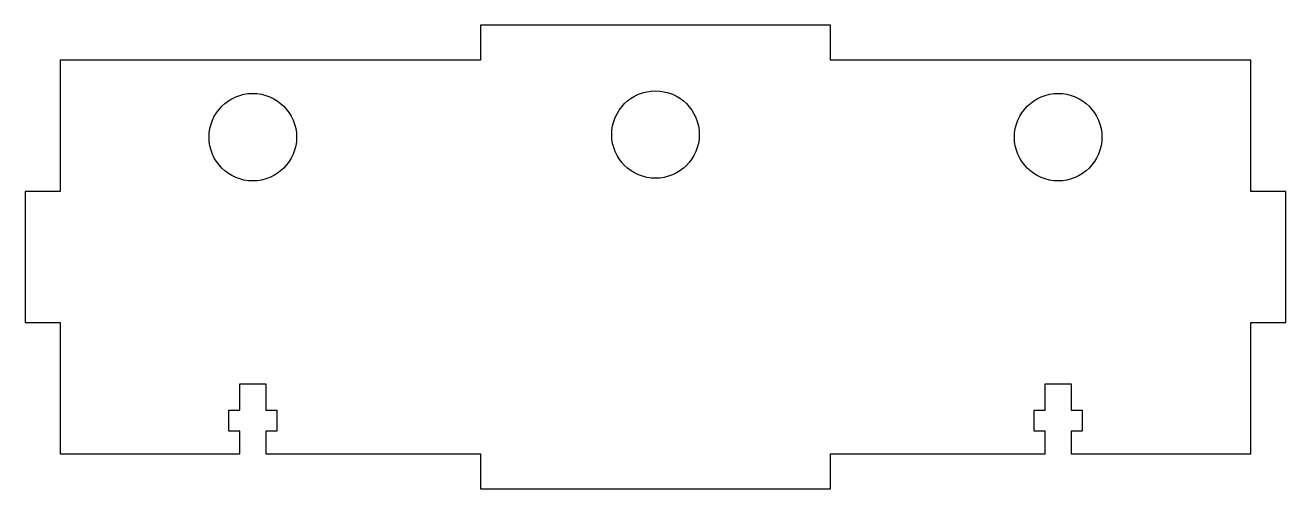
# Model space of a CAD drawing. Header units: millimetres. Extents: x -123 to 21, y -60 to -7.
import ezdxf

# ---------------------------------------------------------------- set-up
doc = ezdxf.new("R2010")
doc.units = ezdxf.units.MM
doc.layers.get('0').update_dxf_attribs({"linetype": 'CONTINUOUS'})

msp = doc.modelspace()

# ---------------------------------------------------------------- linework, layer by layer
msp.add_lwpolyline([(-98.48, -56.5), (-98.48, -53.9), (-99.73, -53.9), (-99.73, -51.5), (-98.48, -51.5), (-98.48, -48.5), (-95.48, -48.5), (-95.48, -51.5), (-94.23, -51.5), (-94.23, -53.9), (-95.48, -53.9), (-95.48, -56.5), (-70.98, -56.5), (-70.98, -60.5), (-30.98, -60.5), (-30.98, -56.5), (-6.48, -56.5), (-6.48, -53.9), (-7.73, -53.9), (-7.73, -51.5), (-6.48, -51.5), (-6.48, -48.5), (-3.48, -48.5), (-3.48, -51.5), (-2.23, -51.5), (-2.23, -53.9), (-3.48, -53.9), (-3.48, -56.5), (17.02, -56.5), (17.02, -41.5), (21.02, -41.5), (21.02, -26.5), (17.02, -26.5), (17.02, -11.5), (-30.98, -11.5), (-30.98, -7.5), (-70.98, -7.5), (-70.98, -11.5), (-118.98, -11.5), (-118.98, -26.5), (-122.98, -26.5), (-122.98, -41.5), (-118.98, -41.5), (-118.98, -56.5)], close=True)
for centre in [(-96.98, -20.3), (-50.98, -20), (-4.98, -20.3)]:
    msp.add_circle(centre, 5)

doc.saveas('drawing.dxf')
